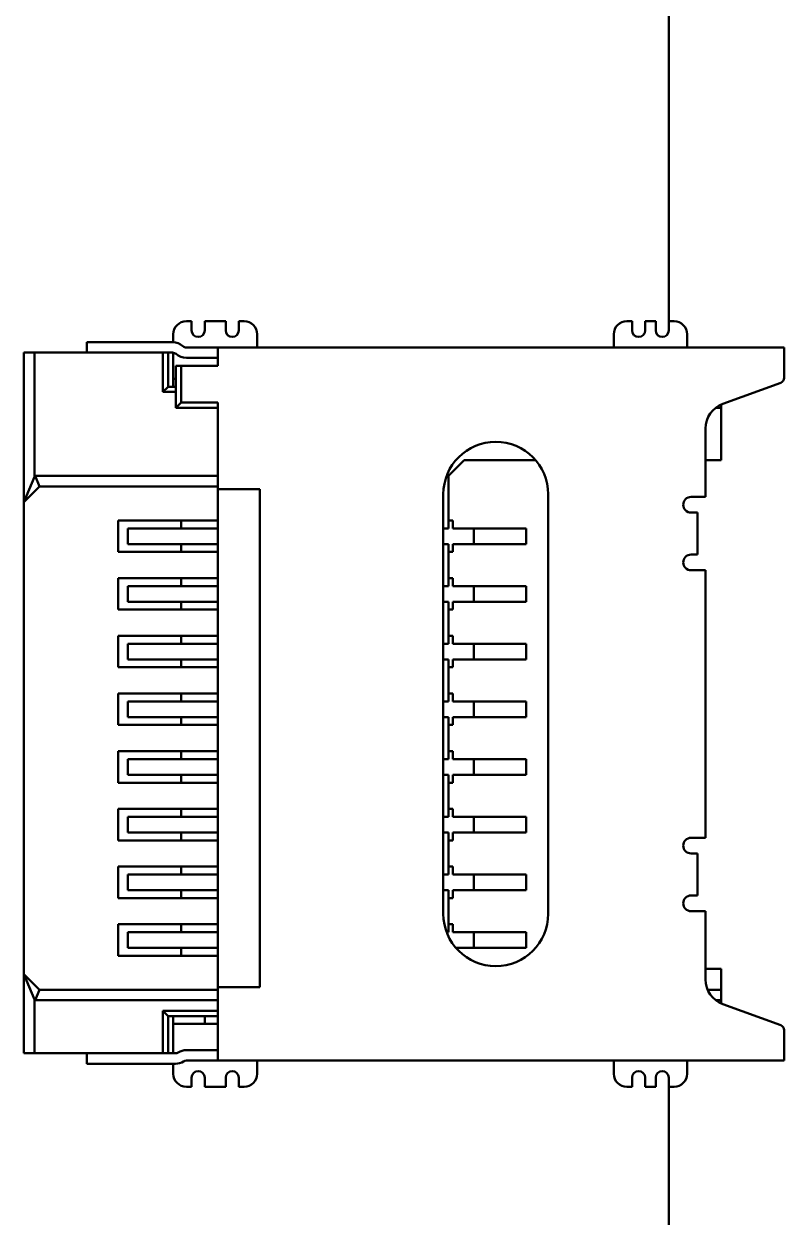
# Model space of a CAD drawing. Header units: inches. Extents: x 5.31 to 11.69, y 3.53 to 7.47.
# Drawn here: x 11.122 to 11.693, y 5.397 to 6.293 of the extents above; entities that cross this region are included whole.
import ezdxf

# ---------------------------------------------------------------- set-up
doc = ezdxf.new("R2010")
doc.units = ezdxf.units.IN
doc.header["$MEASUREMENT"] = 0
doc.layers.add('Visible (ANSI)', color=7, linetype='Continuous', lineweight=50)

msp = doc.modelspace()

# ---------------------------------------------------------------- linework, layer by layer
at = {"layer": 'Visible (ANSI)'}
for p, q in [((11.60615, 6.39429), (11.60615, 6.06988)), ((11.24776, 6.06988), (11.24383, 6.06988)), ((11.24776, 6.06988), (11.24776, 6.06299)), ((11.27335, 6.06988), (11.25761, 6.06988)), ((11.25761, 6.06988), (11.25761, 6.06299)), ((11.27335, 6.06988), (11.27335, 6.06299)), ((11.28713, 6.06988), (11.2832, 6.06988)), ((11.2832, 6.06988), (11.2832, 6.06299)), ((11.57847, 6.06988), (11.57454, 6.06988)), ((11.57847, 6.06988), (11.57847, 6.06299)), ((11.59619, 6.06988), (11.58832, 6.06988)), ((11.58832, 6.06988), (11.58832, 6.06299)), ((11.59619, 6.06988), (11.59619, 6.06299)), ((11.60997, 6.06988), (11.60603, 6.06988)), ((11.60603, 6.06988), (11.60603, 6.06299)), ((11.23398, 6.05412), (11.23398, 6.06004)), ((11.29698, 6.05019), (11.29698, 6.06004)), ((11.56469, 6.05019), (11.56469, 6.06004)), ((11.61981, 6.05019), (11.61981, 6.06004)), ((11.16902, 6.05413), (11.19658, 6.05413)), ((11.16902, 6.05413), (11.16902, 6.04626)), ((11.23341, 6.05413), (11.19658, 6.05413)), ((11.26745, 6.05019), (11.24383, 6.05019)), ((11.69265, 6.05019), (11.26745, 6.05019)), ((11.26745, 6.05019), (11.26745, 6.03641)), ((11.69265, 6.05019), (11.69265, 6.02736)), ((11.12965, 6.04626), (11.12178, 6.04626)), ((11.12178, 5.93405), (11.12178, 6.04626)), ((11.12965, 6.04626), (11.22611, 6.04626)), ((11.12965, 5.95306), (11.12965, 6.04626)), ((11.23005, 6.04626), (11.22611, 6.04626)), ((11.22611, 6.01673), (11.22611, 6.04626)), ((11.23005, 6.04626), (11.23341, 6.04626)), ((11.23005, 6.02066), (11.23005, 6.04626)), ((11.23398, 6.03051), (11.23398, 6.04621)), ((11.24383, 6.04232), (11.26745, 6.04232)), ((11.23398, 6.02657), (11.23398, 6.03051)), ((11.23595, 6.03641), (11.23989, 6.03641)), ((11.23595, 6.00492), (11.23595, 6.03641)), ((11.26745, 6.03641), (11.23989, 6.03641)), ((11.23989, 6.00885), (11.23989, 6.03641)), ((11.23005, 6.02066), (11.22611, 6.01673)), ((11.23005, 6.02066), (11.23398, 6.02066)), ((11.23398, 6.02066), (11.23398, 6.02657)), ((11.23595, 6.02657), (11.23398, 6.02657)), ((11.23595, 6.02066), (11.23398, 6.02066)), ((11.69006, 6.02366), (11.64654, 6.00782)), ((11.22611, 6.01673), (11.23595, 6.01673)), ((11.23989, 6.00885), (11.23595, 6.00492)), ((11.23595, 6.00492), (11.26745, 6.00492)), ((11.23989, 6.00885), (11.26745, 6.00885)), ((11.26745, 6.00885), (11.26745, 5.94389)), ((11.6454, 6.00492), (11.64126, 6.00492)), ((11.6454, 6.00737), (11.6454, 6.00492)), ((11.6454, 5.96555), (11.6454, 6.00492)), ((11.63359, 5.98932), (11.63359, 5.93799)), ((11.44068, 5.95374), (11.45249, 5.96555)), ((11.45249, 5.96555), (11.50603, 5.96555)), ((11.63359, 5.96555), (11.6454, 5.96555)), ((11.12965, 5.95306), (11.12178, 5.93405)), ((11.13033, 5.95374), (11.12965, 5.95306)), ((11.13033, 5.95374), (11.26745, 5.95374)), ((11.13033, 5.95374), (11.13359, 5.94586)), ((11.44068, 5.91437), (11.44068, 5.95374)), ((11.13359, 5.94586), (11.12178, 5.93405)), ((11.13359, 5.94586), (11.26745, 5.94586)), ((11.29895, 5.94389), (11.26745, 5.94389)), ((11.26745, 5.94389), (11.26745, 5.56988)), ((11.29895, 5.56988), (11.29895, 5.94389)), ((11.43674, 5.93996), (11.43674, 5.625)), ((11.51548, 5.625), (11.51548, 5.93996)), ((11.12178, 5.93405), (11.12178, 5.57972)), ((11.63359, 5.93799), (11.62276, 5.93799)), ((11.62276, 5.92618), (11.62769, 5.92618)), ((11.62769, 5.92618), (11.62769, 5.89468)), ((11.26745, 5.92027), (11.19265, 5.92027)), ((11.19265, 5.92027), (11.19265, 5.89665)), ((11.26745, 5.91437), (11.19973, 5.91437)), ((11.19973, 5.91437), (11.19973, 5.90255)), ((11.23989, 5.92027), (11.23989, 5.91437)), ((11.43674, 5.91437), (11.44068, 5.91437)), ((11.44383, 5.92027), (11.44068, 5.92027)), ((11.44383, 5.91437), (11.44383, 5.92027)), ((11.44383, 5.91437), (11.44973, 5.91437)), ((11.45957, 5.91437), (11.44973, 5.91437)), ((11.45957, 5.90255), (11.45957, 5.91437)), ((11.45957, 5.91437), (11.46154, 5.91437)), ((11.46154, 5.91437), (11.49895, 5.91437)), ((11.49895, 5.90255), (11.49895, 5.91437)), ((11.19265, 5.89665), (11.26745, 5.89665)), ((11.19973, 5.90255), (11.26745, 5.90255)), ((11.23989, 5.90255), (11.23989, 5.89665)), ((11.43674, 5.90255), (11.44068, 5.90255)), ((11.44068, 5.87106), (11.44068, 5.90255)), ((11.44068, 5.89665), (11.44383, 5.89665)), ((11.44383, 5.89665), (11.44383, 5.90255)), ((11.44383, 5.90255), (11.44973, 5.90255)), ((11.45957, 5.90255), (11.44973, 5.90255)), ((11.45957, 5.90255), (11.46154, 5.90255)), ((11.46154, 5.90255), (11.49895, 5.90255)), ((11.62769, 5.89468), (11.62276, 5.89468)), ((11.19265, 5.87696), (11.19265, 5.85334)), ((11.26745, 5.87696), (11.19265, 5.87696)), ((11.23989, 5.87696), (11.23989, 5.87106)), ((11.44383, 5.87696), (11.44068, 5.87696)), ((11.44383, 5.87106), (11.44383, 5.87696)), ((11.62276, 5.88287), (11.63359, 5.88287)), ((11.63359, 5.88287), (11.63359, 5.68208)), ((11.26745, 5.87106), (11.19973, 5.87106)), ((11.19973, 5.87106), (11.19973, 5.85925)), ((11.43674, 5.87106), (11.44068, 5.87106)), ((11.44383, 5.87106), (11.44973, 5.87106)), ((11.45957, 5.87106), (11.44973, 5.87106)), ((11.45957, 5.85925), (11.45957, 5.87106)), ((11.45957, 5.87106), (11.46154, 5.87106)), ((11.46154, 5.87106), (11.49895, 5.87106)), ((11.49895, 5.85925), (11.49895, 5.87106)), ((11.19973, 5.85925), (11.26745, 5.85925)), ((11.23989, 5.85925), (11.23989, 5.85334)), ((11.43674, 5.85925), (11.44068, 5.85925)), ((11.44068, 5.82775), (11.44068, 5.85925)), ((11.44383, 5.85334), (11.44383, 5.85925)), ((11.44383, 5.85925), (11.44973, 5.85925)), ((11.45957, 5.85925), (11.44973, 5.85925)), ((11.45957, 5.85925), (11.46154, 5.85925)), ((11.46154, 5.85925), (11.49895, 5.85925)), ((11.19265, 5.85334), (11.26745, 5.85334)), ((11.44068, 5.85334), (11.44383, 5.85334)), ((11.19265, 5.83366), (11.19265, 5.81004)), ((11.26745, 5.83366), (11.19265, 5.83366)), ((11.23989, 5.83366), (11.23989, 5.82775)), ((11.44383, 5.83366), (11.44068, 5.83366)), ((11.44383, 5.82775), (11.44383, 5.83366)), ((11.26745, 5.82775), (11.19973, 5.82775)), ((11.19973, 5.82775), (11.19973, 5.81594)), ((11.43674, 5.82775), (11.44068, 5.82775)), ((11.44383, 5.82775), (11.44973, 5.82775)), ((11.45957, 5.82775), (11.44973, 5.82775)), ((11.45957, 5.81594), (11.45957, 5.82775)), ((11.45957, 5.82775), (11.46154, 5.82775)), ((11.46154, 5.82775), (11.49895, 5.82775)), ((11.49895, 5.81594), (11.49895, 5.82775)), ((11.19973, 5.81594), (11.26745, 5.81594)), ((11.23989, 5.81594), (11.23989, 5.81004)), ((11.43674, 5.81594), (11.44068, 5.81594)), ((11.44068, 5.78444), (11.44068, 5.81594)), ((11.44383, 5.81004), (11.44383, 5.81594)), ((11.44383, 5.81594), (11.44973, 5.81594)), ((11.45957, 5.81594), (11.44973, 5.81594)), ((11.45957, 5.81594), (11.46154, 5.81594)), ((11.46154, 5.81594), (11.49895, 5.81594)), ((11.19265, 5.81004), (11.26745, 5.81004)), ((11.44068, 5.81004), (11.44383, 5.81004)), ((11.19265, 5.79035), (11.19265, 5.76673)), ((11.26745, 5.79035), (11.19265, 5.79035)), ((11.23989, 5.79035), (11.23989, 5.78444)), ((11.44383, 5.79035), (11.44068, 5.79035)), ((11.44383, 5.78444), (11.44383, 5.79035)), ((11.26745, 5.78444), (11.19973, 5.78444)), ((11.19973, 5.78444), (11.19973, 5.77263)), ((11.43674, 5.78444), (11.44068, 5.78444)), ((11.44383, 5.78444), (11.44973, 5.78444)), ((11.45957, 5.78444), (11.44973, 5.78444)), ((11.45957, 5.77263), (11.45957, 5.78444)), ((11.45957, 5.78444), (11.46154, 5.78444)), ((11.46154, 5.78444), (11.49895, 5.78444)), ((11.49895, 5.77263), (11.49895, 5.78444)), ((11.19973, 5.77263), (11.26745, 5.77263)), ((11.23989, 5.77263), (11.23989, 5.76673)), ((11.43674, 5.77263), (11.44068, 5.77263)), ((11.44068, 5.74114), (11.44068, 5.77263)), ((11.44383, 5.76673), (11.44383, 5.77263)), ((11.44383, 5.77263), (11.44973, 5.77263)), ((11.45957, 5.77263), (11.44973, 5.77263)), ((11.45957, 5.77263), (11.46154, 5.77263)), ((11.46154, 5.77263), (11.49895, 5.77263)), ((11.19265, 5.76673), (11.26745, 5.76673)), ((11.44068, 5.76673), (11.44383, 5.76673)), ((11.19265, 5.74704), (11.19265, 5.72342)), ((11.26745, 5.74704), (11.19265, 5.74704)), ((11.23989, 5.74704), (11.23989, 5.74114)), ((11.44383, 5.74704), (11.44068, 5.74704)), ((11.44383, 5.74114), (11.44383, 5.74704)), ((11.26745, 5.74114), (11.19973, 5.74114)), ((11.19973, 5.74114), (11.19973, 5.72933)), ((11.43674, 5.74114), (11.44068, 5.74114)), ((11.44383, 5.74114), (11.44973, 5.74114)), ((11.45957, 5.74114), (11.44973, 5.74114)), ((11.45957, 5.72933), (11.45957, 5.74114)), ((11.45957, 5.74114), (11.46154, 5.74114)), ((11.46154, 5.74114), (11.49895, 5.74114)), ((11.49895, 5.72933), (11.49895, 5.74114)), ((11.19973, 5.72933), (11.26745, 5.72933)), ((11.23989, 5.72933), (11.23989, 5.72342)), ((11.43674, 5.72933), (11.44068, 5.72933)), ((11.44068, 5.69783), (11.44068, 5.72933)), ((11.44383, 5.72342), (11.44383, 5.72933)), ((11.44383, 5.72933), (11.44973, 5.72933)), ((11.45957, 5.72933), (11.44973, 5.72933)), ((11.45957, 5.72933), (11.46154, 5.72933)), ((11.46154, 5.72933), (11.49895, 5.72933)), ((11.19265, 5.72342), (11.26745, 5.72342)), ((11.44068, 5.72342), (11.44383, 5.72342)), ((11.19265, 5.70374), (11.19265, 5.68011)), ((11.26745, 5.70374), (11.19265, 5.70374)), ((11.26745, 5.69783), (11.19973, 5.69783)), ((11.19973, 5.69783), (11.19973, 5.68602)), ((11.23989, 5.70374), (11.23989, 5.69783)), ((11.43674, 5.69783), (11.44068, 5.69783)), ((11.44383, 5.70374), (11.44068, 5.70374)), ((11.44383, 5.69783), (11.44383, 5.70374)), ((11.44383, 5.69783), (11.44973, 5.69783)), ((11.45957, 5.69783), (11.44973, 5.69783)), ((11.45957, 5.68602), (11.45957, 5.69783)), ((11.45957, 5.69783), (11.46154, 5.69783)), ((11.46154, 5.69783), (11.49895, 5.69783)), ((11.49895, 5.68602), (11.49895, 5.69783)), ((11.19265, 5.68011), (11.26745, 5.68011)), ((11.19973, 5.68602), (11.26745, 5.68602)), ((11.23989, 5.68602), (11.23989, 5.68011)), ((11.43674, 5.68602), (11.44068, 5.68602)), ((11.44068, 5.65452), (11.44068, 5.68602)), ((11.44068, 5.68011), (11.44383, 5.68011)), ((11.44383, 5.68011), (11.44383, 5.68602)), ((11.44383, 5.68602), (11.44973, 5.68602)), ((11.45957, 5.68602), (11.44973, 5.68602)), ((11.45957, 5.68602), (11.46154, 5.68602)), ((11.46154, 5.68602), (11.49895, 5.68602)), ((11.63359, 5.68208), (11.62276, 5.68208)), ((11.62276, 5.67027), (11.62769, 5.67027)), ((11.62769, 5.67027), (11.62769, 5.63878)), ((11.19265, 5.66043), (11.19265, 5.63681)), ((11.26745, 5.66043), (11.19265, 5.66043)), ((11.26745, 5.65452), (11.19973, 5.65452)), ((11.19973, 5.65452), (11.19973, 5.64271)), ((11.23989, 5.66043), (11.23989, 5.65452)), ((11.43674, 5.65452), (11.44068, 5.65452)), ((11.44383, 5.66043), (11.44068, 5.66043)), ((11.44383, 5.65452), (11.44383, 5.66043)), ((11.44383, 5.65452), (11.44973, 5.65452)), ((11.45957, 5.65452), (11.44973, 5.65452)), ((11.45957, 5.64271), (11.45957, 5.65452)), ((11.45957, 5.65452), (11.46154, 5.65452)), ((11.46154, 5.65452), (11.49895, 5.65452)), ((11.49895, 5.64271), (11.49895, 5.65452)), ((11.19265, 5.63681), (11.26745, 5.63681)), ((11.19973, 5.64271), (11.26745, 5.64271)), ((11.23989, 5.64271), (11.23989, 5.63681)), ((11.43674, 5.64271), (11.44068, 5.64271)), ((11.44068, 5.61122), (11.44068, 5.64271)), ((11.44068, 5.63681), (11.44383, 5.63681)), ((11.44383, 5.63681), (11.44383, 5.64271)), ((11.44383, 5.64271), (11.44973, 5.64271)), ((11.45957, 5.64271), (11.44973, 5.64271)), ((11.45957, 5.64271), (11.46154, 5.64271)), ((11.46154, 5.64271), (11.49895, 5.64271)), ((11.62769, 5.63878), (11.62276, 5.63878)), ((11.62276, 5.62696), (11.63359, 5.62696)), ((11.63359, 5.62696), (11.63359, 5.57563)), ((11.19265, 5.61712), (11.19265, 5.5935)), ((11.26745, 5.61712), (11.19265, 5.61712)), ((11.23989, 5.61712), (11.23989, 5.61122)), ((11.44383, 5.61712), (11.44068, 5.61712)), ((11.44383, 5.61122), (11.44383, 5.61712)), ((11.26745, 5.61122), (11.19973, 5.61122)), ((11.19973, 5.61122), (11.19973, 5.59941)), ((11.43923, 5.61122), (11.44068, 5.61122)), ((11.44383, 5.61122), (11.44973, 5.61122)), ((11.45957, 5.61122), (11.44973, 5.61122)), ((11.45957, 5.61122), (11.46154, 5.61122)), ((11.45957, 5.59941), (11.45957, 5.61122)), ((11.46154, 5.61122), (11.49895, 5.61122)), ((11.49895, 5.59941), (11.49895, 5.61122)), ((11.19973, 5.59941), (11.26745, 5.59941)), ((11.23989, 5.59941), (11.23989, 5.5935)), ((11.44619, 5.59941), (11.44973, 5.59941)), ((11.45957, 5.59941), (11.44973, 5.59941)), ((11.45957, 5.59941), (11.46154, 5.59941)), ((11.46154, 5.59941), (11.49895, 5.59941)), ((11.19265, 5.5935), (11.26745, 5.5935)), ((11.6454, 5.58366), (11.63359, 5.58366)), ((11.6454, 5.58366), (11.6454, 5.56791)), ((11.12178, 5.52027), (11.12178, 5.57972)), ((11.12965, 5.56071), (11.12178, 5.57972)), ((11.12178, 5.57972), (11.13359, 5.56791)), ((11.13033, 5.56004), (11.13359, 5.56791)), ((11.13359, 5.56791), (11.26745, 5.56791)), ((11.26745, 5.56988), (11.29895, 5.56988)), ((11.26745, 5.56988), (11.26745, 5.51476)), ((11.63517, 5.56791), (11.6454, 5.56791)), ((11.6454, 5.56004), (11.6454, 5.56791)), ((11.12965, 5.56071), (11.13033, 5.56004)), ((11.12965, 5.52027), (11.12965, 5.56071)), ((11.13033, 5.56004), (11.26745, 5.56004)), ((11.64126, 5.56004), (11.6454, 5.56004)), ((11.6454, 5.55759), (11.6454, 5.56004)), ((11.64654, 5.55713), (11.69006, 5.54129)), ((11.26745, 5.55216), (11.22611, 5.55216)), ((11.22611, 5.55216), (11.23005, 5.54822)), ((11.22611, 5.52027), (11.22611, 5.55216)), ((11.23005, 5.52027), (11.23005, 5.54822)), ((11.23398, 5.54822), (11.23005, 5.54822)), ((11.25761, 5.54822), (11.23398, 5.54822)), ((11.23398, 5.54232), (11.23398, 5.54822)), ((11.25761, 5.54822), (11.26745, 5.54822)), ((11.25761, 5.54232), (11.25761, 5.54822)), ((11.25761, 5.54232), (11.23398, 5.54232)), ((11.23398, 5.53838), (11.23398, 5.54232)), ((11.23398, 5.52027), (11.23398, 5.53838)), ((11.26745, 5.54232), (11.25761, 5.54232)), ((11.69265, 5.53759), (11.69265, 5.51476)), ((11.12965, 5.52027), (11.12178, 5.52027)), ((11.12965, 5.52027), (11.22611, 5.52027)), ((11.16902, 5.5124), (11.16902, 5.52027)), ((11.23005, 5.52027), (11.22611, 5.52027)), ((11.23553, 5.52027), (11.23005, 5.52027)), ((11.26745, 5.52263), (11.24383, 5.52263)), ((11.19658, 5.5124), (11.16902, 5.5124)), ((11.19658, 5.5124), (11.23553, 5.5124)), ((11.23398, 5.50492), (11.23398, 5.5124)), ((11.24383, 5.51476), (11.26745, 5.51476)), ((11.69265, 5.51476), (11.26745, 5.51476)), ((11.29698, 5.50492), (11.29698, 5.51476)), ((11.56469, 5.50492), (11.56469, 5.51476)), ((11.61981, 5.50492), (11.61981, 5.51476)), ((11.24776, 5.49507), (11.24776, 5.50196)), ((11.25761, 5.49507), (11.25761, 5.50196)), ((11.27335, 5.49507), (11.27335, 5.50196)), ((11.2832, 5.49507), (11.2832, 5.50196)), ((11.57847, 5.49507), (11.57847, 5.50196)), ((11.58832, 5.49507), (11.58832, 5.50196)), ((11.59619, 5.49507), (11.59619, 5.50196)), ((11.60603, 5.49507), (11.60603, 5.50196)), ((11.24776, 5.49507), (11.24383, 5.49507)), ((11.27335, 5.49507), (11.25761, 5.49507)), ((11.28713, 5.49507), (11.2832, 5.49507)), ((11.57847, 5.49507), (11.57454, 5.49507)), ((11.59619, 5.49507), (11.58832, 5.49507)), ((11.60997, 5.49507), (11.60603, 5.49507)), ((11.60615, 5.49507), (11.60615, 5.24035))]:
    msp.add_line(p, q, dxfattribs=at)
for centre, radius, start, end in [((11.24383, 6.06004), 0.00984, 90, 180), ((11.28713, 6.06004), 0.00984, 0, 90), ((11.57454, 6.06004), 0.00984, 90, 180), ((11.60997, 6.06004), 0.00984, 0, 90), ((11.25269, 6.06299), 0.00492, 180, 0), ((11.27828, 6.06299), 0.00492, 180, 0), ((11.58339, 6.06299), 0.00492, 180, 0), ((11.60111, 6.06299), 0.00492, 180, 0), ((11.23341, 6.04232), 0.01181, 48.59038, 90), ((11.24383, 6.05413), 0.00394, 228.59038, 270), ((11.23341, 6.04232), 0.00394, 48.59038, 90), ((11.24383, 6.05413), 0.01181, 228.59038, 270), ((11.68871, 6.02736), 0.00394, 290, 0), ((11.65328, 5.98932), 0.01969, 110, 180), ((11.47611, 5.93996), 0.03937, 0, 180), ((11.62276, 5.93208), 0.00591, 90, 270), ((11.62276, 5.88878), 0.00591, 90, 270), ((11.62276, 5.67618), 0.00591, 90, 270), ((11.62276, 5.63287), 0.00591, 90, 270), ((11.47611, 5.625), 0.03937, 180, 0), ((11.65328, 5.57563), 0.01969, 180, 250), ((11.68871, 5.53759), 0.00394, 0, 70), ((11.23553, 5.52421), 0.00394, 270, 301.78833), ((11.24383, 5.51082), 0.01181, 90, 121.78833), ((11.23553, 5.52421), 0.01181, 270, 301.78833), ((11.24383, 5.51082), 0.00394, 90, 121.78833), ((11.24383, 5.50492), 0.00984, 180, 270), ((11.25269, 5.50196), 0.00492, 0, 180), ((11.27828, 5.50196), 0.00492, 0, 180), ((11.28713, 5.50492), 0.00984, 270, 0), ((11.57454, 5.50492), 0.00984, 180, 270), ((11.58339, 5.50196), 0.00492, 0, 180), ((11.60111, 5.50196), 0.00492, 0, 180), ((11.60997, 5.50492), 0.00984, 270, 0)]:
    msp.add_arc(centre, radius, start, end, dxfattribs=at)

doc.saveas('drawing.dxf')
